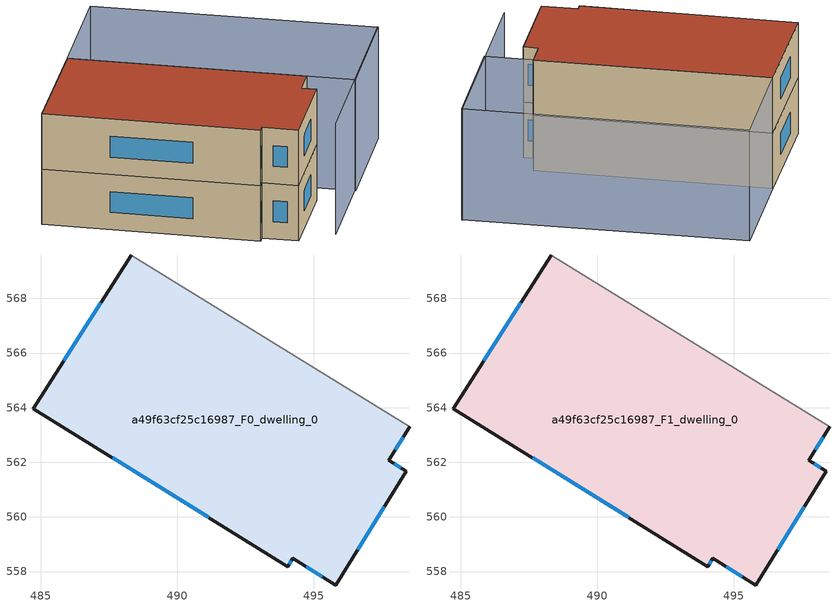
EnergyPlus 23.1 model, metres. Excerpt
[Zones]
a49f63cf25c16987_F0_dwelling_0
 floor ground (EU_floor_Construction): 498.51,563.3 497.75,562.07 498.39,561.68 495.8,557.51 494.23,558.48 494.05,558.18 484.73,563.96 488.31,569.59 z0
 wall outside (EU_wall_Construction): 488.31,569.59 484.73,563.96 494.05,558.18 494.23,558.48 495.8,557.51 498.39,561.68 497.75,562.07 498.51,563.3 z0:3
 wall adiabatic (EU_wall_Construction): 498.51,563.3 488.31,569.59 z0:3
 window (EU_Window_Construction): 487.64,562.16 491.15,559.98 / 487.2,567.84 485.85,565.72 / 497.99,562.46 498.27,562.92 / 498.19,561.8 497.95,561.95 / 496.61,558.81 497.58,560.38 / 494.72,558.17 495.31,557.81 / 494.11,558.27 494.18,558.39 z0.93:2.07
a49f63cf25c16987_F1_dwelling_0
 floor to a49f63cf25c16987_F0_dwelling_0 (EU_floor_Construction): 498.51,563.3 497.75,562.07 498.39,561.68 495.8,557.51 494.23,558.48 494.05,558.18 484.73,563.96 488.31,569.59 z3
 wall outside (EU_wall_Construction): 488.31,569.59 484.73,563.96 494.05,558.18 494.23,558.48 495.8,557.51 498.39,561.68 497.75,562.07 498.51,563.3 z3:6
 wall adiabatic (EU_wall_Construction): 498.51,563.3 488.31,569.59 z3:6
 window (EU_Window_Construction): 487.64,562.16 491.15,559.98 / 487.2,567.84 485.85,565.72 / 497.99,562.46 498.27,562.92 / 498.19,561.8 497.95,561.95 / 496.61,558.81 497.58,560.38 / 494.72,558.17 495.31,557.81 / 494.11,558.27 494.18,558.39 z3.93:5.07
 roof outside (EU_roof_Construction): 495.8,557.51 498.39,561.68 497.75,562.07 498.51,563.3 488.31,569.59 484.73,563.96 494.05,558.18 494.23,558.48 z6
shading: 497.77,557.55 503.93,567.49 / 500.59,562.02 488.31,569.59 / 488.31,569.59 491.63,574.97 / 491.63,574.97 503.91,567.39 / 503.91,567.39 500.59,562.02 z0:6
[Building]
EU S2 Campaign: North Axis=0; Terrain=City; Solar Distribution=FullExterior
[Site:Location]
Montreal-Trudeau.Intl.AP: Latitude=45.4667; Longitude=-73.75; Time Zone=-5; Elevation=36
[SizingPeriod:WeatherFileDays]
AnnualSizingPeriod: Begin Month=1; Begin Day of Month=1; End Month=12; End Day of Month=31; Day of Week for Start Day=Monday; Use Weather File Daylight Saving Period=No; Use Weather File Rain and Snow Indicators=No
[MATERIAL]
EU_InternalMass_Material: Roughness=MediumRough; Thickness=0.1; Conductivity=1; Density=1800; Specific Heat=900; Thermal Absorptance=0.9; Solar Absorptance=0.7; Visible Absorptance=0.7
[MATERIAL:NOMASS] Roughness=MediumRough; Thermal Absorptance=0.9; Solar Absorptance=0.7; Visible Absorptance=0.7
Name | Thermal Resistance
EU_wall_NoMass; EU_floor_NoMass | 1.51479
EU_roof_NoMass | 2.84114
[WINDOWMATERIAL:SIMPLEGLAZINGSYSTEM]
EU_Window_SimpleGlazing: UFactor=3.53504; Solar Heat Gain Coefficient=0.8; Visible Transmittance=0.8
[CONSTRUCTION]
EU_wall_Construction: EU_wall_NoMass
EU_roof_Construction: EU_roof_NoMass
EU_floor_Construction: EU_floor_NoMass
EU_Window_Construction: EU_Window_SimpleGlazing
EU_InternalMass_Construction: EU_InternalMass_Material
[ZONE] Type=1; Multiplier=1; Ceiling Height=autocalculate; Floor Area=autocalculate; Part of Total Floor Area=Yes
Name | Volume
a49f63cf25c16987_F0_dwelling_0 | 251.046
a49f63cf25c16987_F1_dwelling_0 | 251.045
[INTERNALMASS] Construction=EU_InternalMass_Construction; Surface Area=83.6818
Name | Zone or ZoneList
a49f63cf25c16987_F0_dwelling_0_EU_InternalMass | a49f63cf25c16987_F0_dwelling_0
a49f63cf25c16987_F1_dwelling_0_EU_InternalMass | a49f63cf25c16987_F1_dwelling_0
[OTHEREQUIPMENT] Fuel Type=Electricity; Design Level Calculation Method=Watts/Area; Power per Zone Floor Area=1; Fraction Latent=0; Fraction Radiant=0; Fraction Lost=0; Carbon Dioxide Generation Rate=0; EndUse Subcategory=EU_Step8_InternalGains
Name | Zone or ZoneList or Space or SpaceList | Schedule
EU_Step8_InternalGain_a49f63cf25c16987_F0_dwelling_0_f000 | a49f63cf25c16987_F0_dwelling_0 | EU_Step8_GainSchedule_a49f63cf25c16987_F0_dwelling_0_f000
EU_Step8_InternalGain_a49f63cf25c16987_F1_dwelling_0_f000 | a49f63cf25c16987_F1_dwelling_0 | EU_Step8_GainSchedule_a49f63cf25c16987_F1_dwelling_0_f000
[ZONEVENTILATION:DESIGNFLOWRATE] Schedule=EU_AlwaysOn; Design Flow Rate Calculation Method=AirChanges/Hour; Air Changes per Hour=0.775154; Ventilation Type=Natural; Fan Pressure Rise=0; Fan Total Efficiency=1; Constant Term Coefficient=1; Temperature Term Coefficient=0; Velocity Term Coefficient=0; Velocity Squared Term Coefficient=0; Minimum Indoor Temperature=-100; Maximum Indoor Temperature=100; Delta Temperature=-100; Minimum Outdoor Temperature=-100; Maximum Outdoor Temperature=100; Maximum Wind Speed=40
Name | Zone or ZoneList or Space or SpaceList
EU_ConstantAir_a49f63cf25c16987_F0_dwelling_0 | a49f63cf25c16987_F0_dwelling_0
EU_ConstantAir_a49f63cf25c16987_F1_dwelling_0 | a49f63cf25c16987_F1_dwelling_0
[HVACTEMPLATE:THERMOSTAT] Constant Heating Setpoint=20; Constant Cooling Setpoint=50
EU_HeatOnly_a49f63cf25c16987_F0_dwelling_0; EU_HeatOnly_a49f63cf25c16987_F1_dwelling_0
[HVACTEMPLATE:ZONE:IDEALLOADSAIRSYSTEM] System Availability Schedule=EU_AlwaysOn; Maximum Heating Supply Air Temperature=50; Minimum Cooling Supply Air Temperature=13; Maximum Heating Supply Air Humidity Ratio=0.0156; Minimum Cooling Supply Air Humidity Ratio=0.0077; Heating Limit=NoLimit; Cooling Limit=NoLimit; Heating Availability Schedule=EU_AlwaysOn; Cooling Availability Schedule=EU_CoolingOff; Dehumidification Control Type=ConstantSensibleHeatRatio; Cooling Sensible Heat Ratio=0.7; Dehumidification Setpoint=60; Humidification Control Type=None; Humidification Setpoint=30; Outdoor Air Method=None; Outdoor Air Flow Rate per Person=0.00944; Outdoor Air Flow Rate per Zone Floor Area=0; Outdoor Air Flow Rate per Zone=0; Demand Controlled Ventilation Type=None; Outdoor Air Economizer Type=NoEconomizer; Heat Recovery Type=None; Sensible Heat Recovery Effectiveness=0.7; Latent Heat Recovery Effectiveness=0.65
Name | Template Thermostat
a49f63cf25c16987_F0_dwelling_0 | EU_HeatOnly_a49f63cf25c16987_F0_dwelling_0
a49f63cf25c16987_F1_dwelling_0 | EU_HeatOnly_a49f63cf25c16987_F1_dwelling_0
[SIZING:ZONE] Zone Cooling Design Supply Air Temperature Input Method=SupplyAirTemperature; Zone Cooling Design Supply Air Temperature=13; Zone Heating Design Supply Air Temperature Input Method=SupplyAirTemperature; Zone Heating Design Supply Air Temperature=50; Zone Cooling Design Supply Air Humidity Ratio=0.008; Zone Heating Design Supply Air Humidity Ratio=0.008; Cooling Design Air Flow Method=DesignDay; Cooling Design Air Flow Rate=0; Cooling Minimum Air Flow per Zone Floor Area=0.000762; Cooling Minimum Air Flow=0; Cooling Minimum Air Flow Fraction=0.2; Heating Design Air Flow Method=DesignDay; Heating Design Air Flow Rate=0; Heating Maximum Air Flow per Zone Floor Area=0.002032; Heating Maximum Air Flow=0.141576; Heating Maximum Air Flow Fraction=0.3; Account for Dedicated Outdoor Air System=No; Dedicated Outdoor Air System Control Strategy=NeutralSupplyAir; Dedicated Outdoor Air Low Setpoint Temperature for Design=autosize; Dedicated Outdoor Air High Setpoint Temperature for Design=autosize; Zone Load Sizing Method=Sensible Load Only No Latent Load; Zone Latent Cooling Design Supply Air Humidity Ratio Input Method=HumidityRatioDifference; Zone Cooling Design Supply Air Humidity Ratio Difference=0.005; Zone Latent Heating Design Supply Air Humidity Ratio Input Method=HumidityRatioDifference; Zone Humidification Design Supply Air Humidity Ratio Difference=0.005
a49f63cf25c16987_F0_dwelling_0; a49f63cf25c16987_F1_dwelling_0
[SCHEDULE:CONSTANT]
Name | Hourly Value
EU_AlwaysOn | 1
EU_CoolingOff | 0
[SCHEDULE:FILE] Column Number=1; Rows to Skip at Top=0; Number of Hours of Data=8760; Column Separator=Comma; Interpolate to Timestep=No; Minutes per Item=60; Adjust Schedule for Daylight Savings=Yes
Name | File
EU_Step8_GainSchedule_a49f63cf25c16987_F0_dwelling_0_f000 | ../../schedules/a49f63cf25c16987/a49f63cf25c16987_F0_dwelling_0_f000_gain.csv
EU_Step8_GainSchedule_a49f63cf25c16987_F1_dwelling_0_f000 | ../../schedules/a49f63cf25c16987/a49f63cf25c16987_F1_dwelling_0_f000_gain.csv
